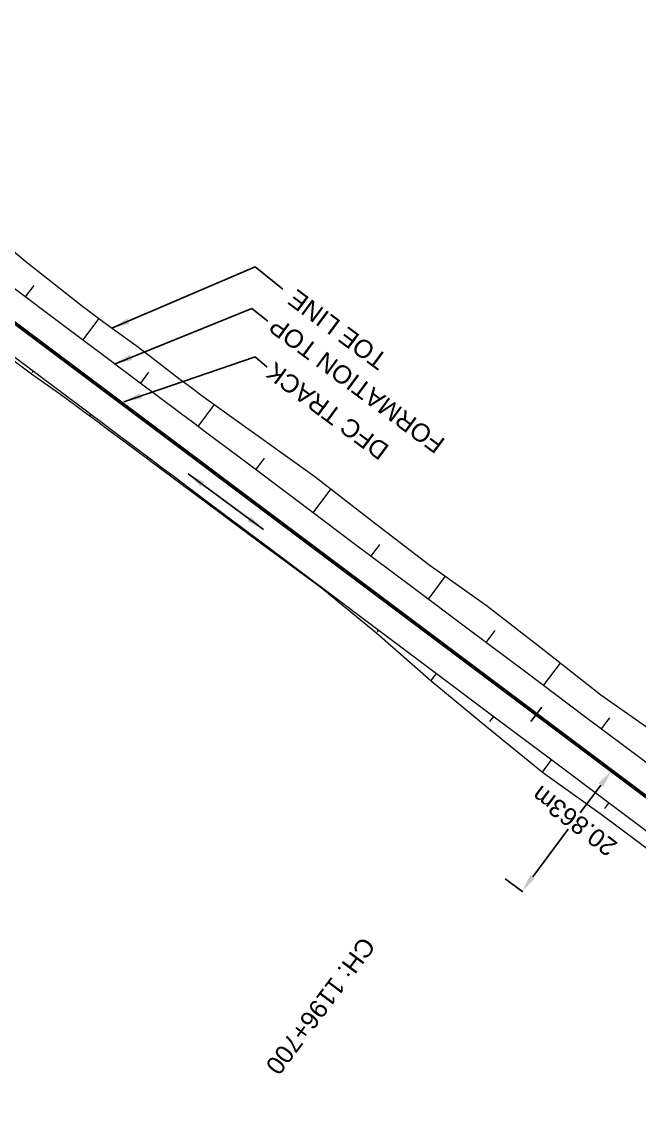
# Model space of a CAD drawing. Header units: metres. Extents: x 638322 to 644522, y 3380053 to 3384620.
# Drawn here: x 638953.9 to 639039.7, y 3384063.5 to 3384214.1 of the extents above; entities that cross this region are included whole.
import ezdxf
from ezdxf.enums import TextEntityAlignment as Align

# ---------------------------------------------------------------- set-up
doc = ezdxf.new("R2010")
doc.units = ezdxf.units.M
doc.header["$MEASUREMENT"] = 0
doc.linetypes.add('CENTER2', pattern=[1.125, 0.75, -0.125, 0.125, -0.125])
doc.layers.get('Defpoints').update_dxf_attribs({"lineweight": 0})
for name, color, linetype, lineweight in [('C-ALIG-DG-LINE', 1, 'CENTER2', 70), ('C-ALIG-LABL-DG', 1, 'Continuous', 25), ('PROPOSED DFCC TOE LINE', 239, 'Continuous', 0), ('PROPOSED DFCC TOE SLOPES', 239, 'Continuous', 0), ('PROPOSED DFCC TRACK', 1, 'Continuous', 0), ('PROPOSED FORMATION LINE - PLAN', 187, 'Continuous', 0)]:
    doc.layers.add(name, color=color, linetype=linetype, lineweight=lineweight)
doc.layers.add('Dimension', color=10, linetype='Continuous')
doc.layers.add('Layer3', color=1, linetype='Continuous')
doc.styles.add('Arial', font='arial.ttf')
doc.styles.get("Standard").update_dxf_attribs({"font": 'arial.ttf'})
doc.styles.add('Style-Arial', font='arial.ttf')
doc.dimstyles.new('ISO-25', dxfattribs={"dimtxt": 2.5, "dimasz": 2.5, "dimexe": 1.25, "dimexo": 0.625, "dimtad": 1, "dimtxsty": 'Standard', "dimcen": 2.5, "dimadec": 0, "dimazin": 0, "dimtfac": 1, "dimtmove": 0, "dimatfit": 3, "dimfxl": 1, "dimarcsym": 0})
doc.dimstyles.get("Standard").update_dxf_attribs({"dimtxt": 2.5, "dimasz": 2.5, "dimexe": 0.18, "dimexo": 0.0625, "dimgap": 0.09, "dimtad": 0, "dimtih": 1, "dimtoh": 1, "dimdec": 3, "dimzin": 0, "dimdsep": 46, "dimtxsty": 'Standard', "dimcen": 0.09, "dimazin": 0, "dimtfac": 1, "dimtdec": 3, "dimtofl": 0, "dimtmove": 0, "dimatfit": 3, "dimfxl": 1, "dimtolj": 1, "dimtzin": 0, "dimarcsym": 0})

# ---------------------------------------------------------------- blocks, each defined once
blk = doc.blocks.new('*D462')
at = {"layer": 'Defpoints', "color": 0, "transparency": 16777216}
for p in [(639033.4165059545, 3384111.882727134), (639020.9664831241, 3384095.141635503), (639023.401549489, 3384093.330724213)]:
    blk.add_point(p, dxfattribs=at)
at = {"layer": 'Dimension', "color": 0, "lineweight": -2, "transparency": 16777216}
for p, q in [((639033.5168093897, 3384111.808133428), (639035.9518757549, 3384109.997222139)), ((639034.3596982108, 3384108.06574714), (639031.4996934971, 3384104.22000311)), ((639024.8934235978, 3384095.336792917), (639029.8260336905, 3384101.969493809)), ((639021.0667865593, 3384095.067041798), (639023.5018529242, 3384093.256130507))]:
    blk.add_line(p, q, dxfattribs=at)
at = {"layer": 'Dimension', "color": 0, "transparency": 16777216}
for points in [[(639034.025353427, 3384108.314392826), (639034.6940429949, 3384107.817101456), (639035.8515723196, 3384110.071815844)], [(639024.559078814, 3384095.585438602), (639025.2277683818, 3384095.088147232), (639023.401549489, 3384093.330724213)]]:
    blk.add_solid(points, dxfattribs=at)
at = {"layer": 'Dimension', "color": 0, "lineweight": 0, "transparency": 16777216, "insert": (639030.6734120024, 3384103.086799663), "char_height": 2.5, "attachment_point": 5, "rotation": 143, "style": 'Style-Arial'}
blk.add_mtext('\\A1;20.863m', dxfattribs=at)
blk = doc.blocks.new('TerminatorOpen_0.5')
at = {"color": 0, "linetype": 'ByBlock', "lineweight": -2}
for q in [(-1, 0.25), (-1, 0), (-1, -0.25)]:
    blk.add_line((0, 0), q, dxfattribs=at)
blk = doc.blocks.new('Tick Hor')
at = {"color": 1}
blk.add_lwpolyline([(-0.5, 0), (0.5, 0)], dxfattribs=at)

msp = doc.modelspace()

# ---------------------------------------------------------------- linework, layer by layer
at = {"layer": 'C-ALIG-DG-LINE', "color": 1, "linetype": 'Continuous', "lineweight": 50, "flags": 128}
msp.add_lwpolyline([(639134.1808672289, 3384036.338892079), (638929.3319657566, 3384189.91572618)], dxfattribs=at)
at = {"layer": 'Layer3', "color": 1, "linetype": 'Continuous', "lineweight": -3}
msp.add_lwpolyline([(639134.1808624369, 3384036.33889583), (638929.3319735351, 3384189.915720474)], dxfattribs=at)
at = {"layer": 'PROPOSED DFCC TOE LINE', "lineweight": 0}
for points in [[(638946.8087669022, 3384187.203438859, 264.3066450923084), (638954.4873247514, 3384180.774725967, 264.5687269024701), (638962.3492497343, 3384174.590572864, 264.7242118377195), (638965.6990684555, 3384172.089077409, 264.6711873345614), (638967.1791810244, 3384171.032267575, 264.6488786040343), (638968.6594372782, 3384169.975649375, 264.6265745066556), (638970.1286322216, 3384168.904278522, 264.6136142564746), (638970.4166498756, 3384168.680465393, 264.6165987291043), (638971.5645783471, 3384167.788563168, 264.6284908449628), (638973.0006803431, 3384166.673055701, 264.6433619102187), (638974.4369382093, 3384165.557756122, 264.6582274522498), (638975.873351946, 3384164.442664429, 264.6730874710435), (638977.3368522307, 3384163.363698514, 264.6654956064237), (638978.3624730478, 3384162.608208701, 264.6599896118022), (638978.8008235365, 3384162.285360809, 264.6576355446034), (638980.2729129767, 3384161.217850394, 264.6431335189039), (638981.75016042, 3384160.157219294, 264.6244567591687), (638986.4784586022, 3384156.762900401, 264.564678175943), (638994.6037341139, 3384150.929982272, 264.4619525356165), (639002.5124028994, 3384144.808172157, 264.539765709734), (639010.4543341772, 3384138.730724778, 264.5898550409404), (639018.6123711497, 3384132.941501155, 264.4598231603241), (639026.4992463018, 3384126.790624509, 264.5558010371689), (639034.3742048793, 3384120.623854528, 264.6617112197579), (639042.5673903482, 3384114.881509038, 264.502383536797)], [(639042.4031263829, 3384097.992694458, 265.5948882831623), (639034.3989881758, 3384103.98717542, 265.591128969042), (639026.2700178929, 3384109.815165771, 265.4833237863901), (639018.506886416, 3384116.131081412, 265.6804403645211), (639010.7990708895, 3384122.520772855, 265.9236620487382), (639003.2381811832, 3384129.106421703, 266.2893444427517), (638995.5053220073, 3384135.462712015, 266.5116925796589), (638987.4629872348, 3384141.406249585, 266.4760969382496), (638979.435607493, 3384147.369732927, 266.452966115306), (638974.7642772734, 3384150.840030938, 266.4395057189822), (638973.3047077218, 3384151.924239336, 266.4353240022038), (638971.8450462454, 3384153.008325133, 266.4311900600037), (638971.4079847342, 3384153.332892154, 266.4299615920151), (638970.3852928441, 3384154.092288327, 266.4271038926252), (638968.9254475184, 3384155.176128921, 266.4230654998108), (638967.465510268, 3384156.259846913, 266.4190748818073), (638966.0054810928, 3384157.343442304, 266.415132038459), (638964.545359993, 3384158.426915093, 266.4112369698477), (638963.3780520806, 3384159.292970636, 266.4081575573379), (638963.0851469685, 3384159.51026528, 266.4073896758435), (638961.6248420194, 3384160.593492866, 266.4035901565716), (638960.1556005583, 3384161.664801678, 266.3924665665498), (638958.6746938361, 3384162.720552337, 266.3717445300383), (638955.281089907, 3384165.163650733, 266.3339193402937), (638947.2309711092, 3384171.096806619, 266.2993615751956)]]:
    msp.add_polyline3d(points, dxfattribs=at)
at = {"layer": 'PROPOSED DFCC TOE SLOPES'}
for p, q in [((638955.5642684081, 3384177.439394156, 265.5847236392833), (638954.3907556694, 3384175.87426073, 266.5562132016262)), ((638962.3915833087, 3384169.875364407, 266.5496874440402), (638964.6428010407, 3384172.877850879, 264.6879070616667)), ((638955.3392987741, 3384165.391560688, 266.4426110303314), (638955.4700785824, 3384165.56598389, 266.5516142548464)), ((638971.5349460361, 3384165.400286105, 265.5923168717165), (638970.3924109479, 3384163.876468085, 266.5446186126829)), ((638978.3932385872, 3384157.877571763, 266.5433048690599), (638980.679077569, 3384160.92623317, 264.6379984018739)), ((638963.4709062218, 3384159.567087568, 266.5458384001981), (638963.3056501241, 3384159.346682766, 266.4079677480096)), ((638971.4036702835, 3384153.477413722, 266.4865359816722), (638971.4717338609, 3384153.568191245, 266.5433126166479)), ((638987.5991823276, 3384153.485958796, 265.5397214000029), (638986.3940662266, 3384151.87867544, 266.5441695821029)), ((638994.3948938657, 3384145.879779118, 266.5451695821029), (638996.8675708058, 3384149.177629414, 264.4842263624069)), ((638979.4725615004, 3384147.569294923, 266.5438743197092), (638979.3632415414, 3384147.423493078, 266.4527575934626)), ((638987.4320052115, 3384141.515204168, 266.5103813680583), (638987.4733891396, 3384141.570398601, 266.5448743197091)), ((639003.5907412012, 3384141.474700409, 265.5501366189122), (639002.395721505, 3384139.880882795, 266.5461695821029)), ((639010.3965491443, 3384133.881986473, 266.5471695821029), (639012.7895518899, 3384137.073573972, 264.552633739806)), ((638995.4742167789, 3384135.571502278, 266.5458743197091), (638995.432821238, 3384135.516292357, 266.5113716888405)), ((639003.3217573604, 3384129.368164461, 266.4191116033143), (639003.4750444182, 3384129.572605956, 266.5468743197091)), ((639019.6336731261, 3384129.531959112, 265.5177330850105), (639018.3973767835, 3384127.883090151, 266.5481695821029)), ((639026.3982044228, 3384121.884193828, 266.5491695821029), (639028.7534335313, 3384125.025402, 264.5861175624834)), ((639011.4758720576, 3384123.573709633, 266.5478743197091), (639010.7309102948, 3384122.58014176, 265.9269586355719)), ((639018.957050499, 3384116.881748546, 266.115753650569), (639019.4766996967, 3384117.574813311, 266.5488743197091)), ((639035.5592579118, 3384117.432709988, 265.5831368252277), (639034.399032062, 3384115.885297506, 266.5501695821029)), ((639027.4775273361, 3384111.575916988, 266.5498743197091), (639026.2000341106, 3384109.872103061, 265.485100770813)), ((639034.9020306863, 3384104.808367392, 266.0705157184043), (639035.4783549753, 3384105.577020666, 266.5508743197091))]:
    msp.add_line(p, q, dxfattribs=at)
at = {"layer": 'PROPOSED FORMATION LINE - PLAN', "lineweight": 0, "extrusion": (0.01216295721070906, 0.01592261641851104, 0.9997992462281012), "elevation": 61923.09109227904, "flags": 128}
msp.add_lwpolyline([(1546124.196260352, -3076564.221129649), (1546126.964631964, -3076564.262145542), (1546136.963534447, -3076564.410288195), (1546146.962436936, -3076564.55843087), (1546156.961339416, -3076564.706573508), (1546166.960241903, -3076564.85471617), (1546176.959144386, -3076565.002858835), (1546186.95804687, -3076565.151001487), (1546196.95694935, -3076565.299144128), (1546206.955851837, -3076565.447286799), (1546213.208013572, -3076565.53991813), (1546216.954770355, -3076565.609416534), (1546226.542042598, -3076565.784209345), (1546226.955978402, -3076565.791578597), (1546236.960640294, -3076565.962327783), (1546239.882194107, -3076566.008823583), (1546246.968934053, -3076566.113318243), (1546253.228873227, -3076566.19397561), (1546256.980852523, -3076566.222208889), (1546266.993877449, -3076566.274617824), (1546268.914501466, -3076566.280856193), (1546277.007021409, -3076566.293656477), (1546284.600369449, -3076566.285845908), (1546287.020049245, -3076566.270277997), (1546297.030428645, -3076566.187712323), (1546297.947903623, -3076566.178866905), (1546307.037254453, -3076566.082162792), (1546311.28914137, -3076566.03238816), (1546317.040639217, -3076565.961979379), (1546324.624371941, -3076565.866197001), (1546327.040905576, -3076565.844549356), (1546337.040504016, -3076565.754971632), (1546347.040102459, -3076565.665393911), (1546357.039700904, -3076565.5758162), (1546367.03929935, -3076565.48623849), (1546377.038897793, -3076565.396660769), (1546387.038496236, -3076565.307083047), (1546397.038094677, -3076565.217505326), (1546407.037693121, -3076565.127927602), (1546417.037291564, -3076565.038349884), (1546427.036890006, -3076564.948772153), (1546437.036488445, -3076564.859194425), (1546447.036086887, -3076564.769616704), (1546457.035685332, -3076564.680038987), (1546467.035283773, -3076564.590461263), (1546477.034882217, -3076564.500883545), (1546487.034480663, -3076564.41130584), (1546497.034079108, -3076564.321728122), (1546507.033677549, -3076564.232150398), (1546517.033275988, -3076564.142572667), (1546522.852288904, -3076564.090445179), (1546524.670397714, -3076564.074157089), (1546526.488506521, -3076564.057866485), (1546527.032874431, -3076564.052988354), (1546528.306615329, -3076564.041573403), (1546530.124724139, -3076564.025277823), (1546531.94283294, -3076564.008979729), (1546533.760941748, -3076563.992679161), (1546535.579050557, -3076563.976376103), (1546537.032472877, -3076563.963341431), (1546537.397159368, -3076563.960070565), (1546539.215268173, -3076563.943762515), (1546541.033376985, -3076563.927451993), (1546542.851485786, -3076563.911138942), (1546547.03207132, -3076563.873625683), (1546557.031669765, -3076563.783897173), (1546567.031268207, -3076563.694168659), (1546577.030866649, -3076563.604440147), (1546584.04425298, -3076563.541507538), (1546587.03078726, -3076563.537085881), (1546597.033259854, -3076563.519793855), (1546604.050347275, -3076563.502538464), (1546607.038196444, -3076563.470822697), (1546617.043173244, -3076563.355340865), (1546621.572071965, -3076563.29836732), (1546627.047975012, -3076563.225569197), (1546637.052581339, -3076563.081507984), (1546639.093231468, -3076563.050368689), (1546647.055114333, -3076562.864050486), (1546657.05442924, -3076562.622745784), (1546659.093676546, -3076562.573120156), (1546667.052813797, -3076562.439137217), (1546677.051398837, -3076562.270822483), (1546687.049983872, -3076562.102507741), (1546697.048568916, -3076561.93419303), (1546707.047153949, -3076561.765878282), (1546717.045738996, -3076561.597563577), (1546727.044324033, -3076561.429248841), (1546737.042909069, -3076561.260934103), (1546747.041494112, -3076561.092619392), (1546757.040079148, -3076560.924304648), (1546767.038664193, -3076560.755989941), (1546777.03724923, -3076560.5876752), (1546787.035834265, -3076560.419360464), (1546797.034419313, -3076560.251045753), (1546807.033004344, -3076560.082731009), (1546817.031589388, -3076559.914416299), (1546827.030174425, -3076559.746101564), (1546837.028759468, -3076559.577786849), (1546847.027344508, -3076559.409472118), (1546857.025929542, -3076559.241157372), (1546867.024514585, -3076559.072842662), (1546877.023099626, -3076558.904527928), (1546887.021684665, -3076558.73621321), (1546897.0202697, -3076558.567898464), (1546907.01885474, -3076558.399583736), (1546917.017439778, -3076558.231269007), (1546927.016024818, -3076558.062954281), (1546937.014609862, -3076557.894639573), (1546947.013194896, -3076557.726324823), (1546957.011779936, -3076557.558010097), (1546967.010364976, -3076557.389695371), (1546977.008950015, -3076557.221380644), (1546987.007535056, -3076557.053065923), (1546997.0061201, -3076556.8847512), (1547005.91049624, -3076556.734856222), (1547007.004794477, -3076556.720539386), (1547017.006066279, -3076556.58767155), (1547019.245779218, -3076556.556873853), (1547027.010667736, -3076556.444835304), (1547032.586950051, -3076556.357610827), (1547037.018514716, -3076556.283088281), (1547045.933763297, -3076556.115862488), (1547047.029351008, -3076556.089377588), (1547057.040031089, -3076555.827536842), (1547058.185468739, -3076555.795295895), (1547067.04971246, -3076555.529952563), (1547070.435656396, -3076555.421191796), (1547077.058267451, -3076555.19662859), (1547082.684092216, -3076554.993557291), (1547087.06460254, -3076554.8112923), (1547096.020787823, -3076554.420427328), (1547097.065799842, -3076554.3734507), (1547107.062409868, -3076553.912884518), (1547109.34925912, -3076553.805235373), (1547117.054874485, -3076553.438529831), (1547122.670555012, -3076553.169161503), (1547127.044716539, -3076552.975583235), (1547137.03494026, -3076552.533466479), (1547147.025163972, -3076552.091349686), (1547157.015387692, -3076551.649232928), (1547167.005611403, -3076551.207116131), (1547176.995835125, -3076550.764999376), (1547186.986058835, -3076550.322882579), (1547196.976282556, -3076549.880765819), (1547206.966506268, -3076549.438649027), (1547216.956729984, -3076548.996532253), (1547226.946953699, -3076548.554415474), (1547236.937177416, -3076548.1122987), (1547246.927401133, -3076547.670181926), (1547256.917624852, -3076547.228065157), (1547264.145105349, -3076546.908213438), (1547266.907745984, -3076546.785978107), (1547270.71955806, -3076546.618222601)], dxfattribs=at)
at = {"layer": 'PROPOSED FORMATION LINE - PLAN', "lineweight": 0, "extrusion": (0.0001843317147448023, -0.0003536504637980291, 0.9999999204765812), "elevation": -812.3603084578542, "flags": 128}
msp.add_lwpolyline([(639218.6888211435, 3383966.546393645), (639211.1580201323, 3383972.473634583), (639210.8328706012, 3383972.729323469), (639202.9723331542, 3383978.901292807), (639200.6758344775, 3383980.700196636), (639195.1020922692, 3383985.0557423), (639190.1737617212, 3383988.892197832), (639187.216944515, 3383991.186283063), (639179.3121025036, 3383997.290395371), (639177.7935445337, 3383998.458216879), (639171.3869573976, 3384003.368124367), (639165.3635449532, 3384007.959459372), (639163.441535475, 3384009.419473968), (639155.4757644504, 3384015.447752993), (639154.7446446689, 3384015.999445224), (639147.4936265087, 3384021.459611119), (639144.0974659193, 3384024.011319205), (639139.5001543927, 3384027.461668248), (639133.4339234473, 3384032.010790202), (639131.5004189754, 3384033.460501588), (639123.499591653, 3384039.45939666), (639115.4987643339, 3384045.458291719), (639107.497937015, 3384051.457186817), (639099.4971096992, 3384057.456081877), (639091.4962823802, 3384063.454976948), (639083.495455058, 3384069.453872021), (639075.494627739, 3384075.452767092), (639067.4938004166, 3384081.451662178), (639059.492973104, 3384087.450557237), (639051.492145785, 3384093.449452308), (639043.4913184629, 3384099.448347394), (639035.4904911439, 3384105.447242453), (639027.4896638215, 3384111.446137525), (639019.4888365091, 3384117.445032584), (639011.48800919, 3384123.443927669), (639003.4871818677, 3384129.442822741), (638995.486354552, 3384135.4417178), (638987.4855272265, 3384141.440612885), (638979.484699914, 3384147.439507957), (638974.8288211975, 3384150.930412913), (638973.374125313, 3384152.021121156), (638971.9194294057, 3384153.111829391), (638971.4838725342, 3384153.438403145), (638970.464733469, 3384154.202537709), (638969.0100375158, 3384155.293246058), (638967.5553415333, 3384156.383954451), (638966.1006455309, 3384157.474662888), (638964.6459495056, 3384158.565371369), (638963.4830445752, 3384159.437299439), (638963.1912534575, 3384159.656079894), (638961.7365573865, 3384160.746788462), (638960.2818612924, 3384161.837497088), (638958.8271651755, 3384162.928205732), (638955.4822159897, 3384165.436196934), (638947.481387277, 3384171.435094694), (638939.4805585771, 3384177.433992414), (638931.4797298708, 3384183.432890147), (638925.8682142614, 3384187.640317839), (638923.4789789792, 3384189.43168991), (638915.4783403833, 3384195.427226884), (638909.8651925094, 3384199.62723757), (638907.4742399147, 3384201.413811816), (638899.4623759364, 3384207.388885943), (638895.8328389297, 3384210.089859603), (638891.4419843217, 3384213.352508432), (638883.4130814355, 3384219.304667153), (638881.7743532668, 3384220.517341896), (638875.3753485432, 3384225.246343702), (638867.3303759309, 3384231.182692334), (638865.6889010381, 3384232.393417683), (638859.2826897842, 3384237.118486508), (638851.2349521995, 3384243.054306054), (638843.1872146182, 3384248.990125615), (638835.1394770336, 3384254.925945161), (638827.0917394458, 3384260.861764695), (638819.0440018644, 3384266.797584242), (638810.9962642733, 3384272.733403788), (638802.9485266953, 3384278.669223323), (638794.9007891073, 3384284.605042882), (638786.8530515227, 3384290.54086243), (638778.8053139382, 3384296.476681989), (638770.7575763568, 3384302.412501523), (638762.7098387722, 3384308.34832107), (638754.6621011843, 3384314.284140617), (638746.6143635997, 3384320.219960164), (638738.5666260119, 3384326.155779697), (638730.5188884337, 3384332.091599258), (638722.471150846, 3384338.027418804), (638714.4234132614, 3384343.963238365), (638706.3756756767, 3384349.899057898), (638698.3279380954, 3384355.834877432), (638690.2802005108, 3384361.770696992), (638682.2324629228, 3384367.706516539), (638674.1847253384, 3384373.642336099), (638666.1369877539, 3384379.578155633), (638658.0892501725, 3384385.513975179), (638650.0415125847, 3384391.449794739), (638641.9937750032, 3384397.385614273), (638633.9460374153, 3384403.321433807), (638625.898299834, 3384409.257253367), (638617.8505622462, 3384415.193072914), (638609.8028246616, 3384421.128892474), (638601.755087077, 3384427.064712008), (638593.7073494924, 3384433.000531555), (638586.540327131, 3384438.286756531), (638585.6596271052, 3384438.936337484), (638577.6123491797, 3384444.869295896), (638575.8103450969, 3384446.19655382), (638569.5619315743, 3384450.792268329), (638565.0726842555, 3384454.085735464), (638561.5031100321, 3384456.698060552), (638554.3149081095, 3384461.937229162), (638553.4306511867, 3384462.579470208), (638545.3389440798, 3384468.432073001), (638544.4116973917, 3384469.099929187), (638537.226386472, 3384474.25573958), (638534.4772736283, 3384476.219274591), (638529.0930818428, 3384480.050395665), (638524.511826618, 3384483.295129304), (638520.9389400876, 3384485.816256648), (638513.6194833484, 3384490.958846318), (638512.764313349, 3384491.558012238), (638504.5737899813, 3384497.282995974), (638502.6979162463, 3384498.591402854), (638496.3725043818, 3384502.998490085), (638491.7592950502, 3384506.210062374), (638488.1657614472, 3384508.711517389), (638479.9584274481, 3384514.424634074), (638471.7510934491, 3384520.137750772), (638463.5437594497, 3384525.850867457), (638455.336425454, 3384531.563984143), (638447.1290914516, 3384537.277100815), (638438.9217574525, 3384542.990217513), (638430.7144234567, 3384548.703334211), (638422.5070894543, 3384554.416450896), (638414.299755452, 3384560.129567568), (638406.0924214594, 3384565.842684253), (638397.8850874603, 3384571.555800952), (638389.6777534612, 3384577.268917636), (638381.4704194587, 3384582.982034308), (638375.4470842096, 3384586.99210722), (638373.1773154886, 3384588.572121553), (638369.8999057251, 3384590.854716072)], dxfattribs=at)

# ---------------------------------------------------------------- block references
at = {"layer": 'C-ALIG-LABL-DG', "color": 1, "linetype": 'Continuous', "lineweight": 25, "xscale": 2.50000000000001, "yscale": 2.50000000000001, "zscale": 2.50000000000001, "rotation": 233.1408159679897}
msp.add_blockref('Tick Hor', (639025.3914600643, 3384117.899167072), dxfattribs=at)

# ---------------------------------------------------------------- texts
at = {"layer": 'PROPOSED DFCC TOE LINE', "lineweight": 0}
msp.add_text(' TOE LINE', height=2.499999999999999, rotation=143.5, dxfattribs=at).set_placement((638992.1375694271, 3384177.066523865), align=Align.RIGHT)
at = {"layer": 'PROPOSED DFCC TRACK', "color": 10, "linetype": 'Continuous', "lineweight": -3, "ltscale": 5}
msp.add_text(' DFC TRACK', height=2.499999999999999, rotation=143.4476162338255, dxfattribs=at).set_placement((638989.0771526695, 3384166.964931546), align=Align.RIGHT)
at = {"layer": 'PROPOSED FORMATION LINE - PLAN', "lineweight": 0}
msp.add_text(' FORMATION TOP', height=2.499999999999999, rotation=143.5, dxfattribs=at).set_placement((638989.4998178363, 3384173.276522156, 306.858171163935), align=Align.RIGHT)

# ---------------------------------------------------------------- dimensions: what is measured, and where the dimension line sits
at = {"layer": 'Dimension', "color": 10, "lineweight": 0}
dim = msp.add_linear_dim(base=(639023.401549489, 3384093.330724213), p1=(639033.4165059543, 3384111.882727133), p2=(639020.966483124, 3384095.141635503), angle=233.36253901938295, dimstyle='Standard', override={"dimexe": 0.125, "dimexo": 0.125, "dimgap": 0.125, "dimtad": 1, "dimtih": 0, "dimtoh": 0, "dimzin": 11, "dimpost": 'm', "dimtxsty": 'Style-Arial', "dimsah": 1, "dimadec": 4, "dimazin": 3, "dimtmove": 2, "dimatfit": 1, "dimldrblk": 'TerminatorOpen_0.5', "dimfrac": 2, "dimtzin": 11}, dxfattribs=at)
dim.commit()
dim.dimension.update_dxf_attribs({"geometry": '*D462', "text_midpoint": (639030.6734120024, 3384103.086799663), "dimtype": 129, "text_rotation": 143})

# ---------------------------------------------------------------- leaders
at = {"layer": 'PROPOSED DFCC TOE LINE', "lineweight": 0}
msp.add_leader([(638966.4182065135, 3384171.535402957), (638986.3161116729, 3384180.031624199), (638990.1891444884, 3384176.972598057)], dimstyle='ISO-25', override={"dimtxt": 3, "dimasz": 2.5, "dimgap": 0.625, "dimtad": 0, "dimdec": 3, "dimzin": 2, "dimtdec": 3}, dxfattribs=at)
at = {"layer": 'PROPOSED DFCC TRACK', "color": 10, "linetype": 'Continuous', "lineweight": -3, "ltscale": 5}
msp.add_leader([(638968.0839926759, 3384161.321847931), (638986.3199361069, 3384167.56282624), (638988.0203246133, 3384166.134028408)], dimstyle='ISO-25', override={"dimtxt": 3, "dimasz": 2.5, "dimgap": 0.625, "dimtad": 0, "dimdec": 3, "dimzin": 2, "dimtdec": 3}, dxfattribs=at)
at = {"layer": 'PROPOSED DFCC TRACK', "linetype": 'Continuous', "lineweight": 0}
for points in [[(638977.0185460761, 3384151.324181041), (638987.502198423, 3384143.549155978)], [(638987.502198423, 3384143.549155978), (638977.0185460761, 3384151.324181041)]]:
    msp.add_leader(points, dimstyle='ISO-25', override={"dimtxt": 3, "dimasz": 2.5, "dimtad": 0, "dimdec": 3, "dimzin": 2, "dimtdec": 3}, dxfattribs=at)
at = {"layer": 'PROPOSED FORMATION LINE - PLAN', "lineweight": 0}
msp.add_leader([(638966.7715407046, 3384166.551093273), (638985.8739757629, 3384174.266441733), (638988.0871421762, 3384172.504450981)], dimstyle='ISO-25', override={"dimtxt": 3, "dimasz": 2.5, "dimgap": 0.625, "dimtad": 0, "dimdec": 3, "dimzin": 2, "dimtdec": 3}, dxfattribs=at)

# ---------------------------------------------------------------- next in the draw order: texts
at = {"layer": 'C-ALIG-LABL-DG', "color": 1, "linetype": 'Continuous', "lineweight": 25, "insert": (639002.1903800683, 3384086.457880511), "char_height": 2.5, "width": 22.50281377899045, "attachment_point": 4, "rotation": 233.14081596798968, "style": 'Arial', "bg_fill": 3, "box_fill_scale": 1.04, "bg_fill_color": 256, "bg_fill_true_color": 13158600, "bg_fill_transparency": 0}
msp.add_mtext('CH: 1196+700', dxfattribs=at)

doc.saveas('drawing.dxf')
